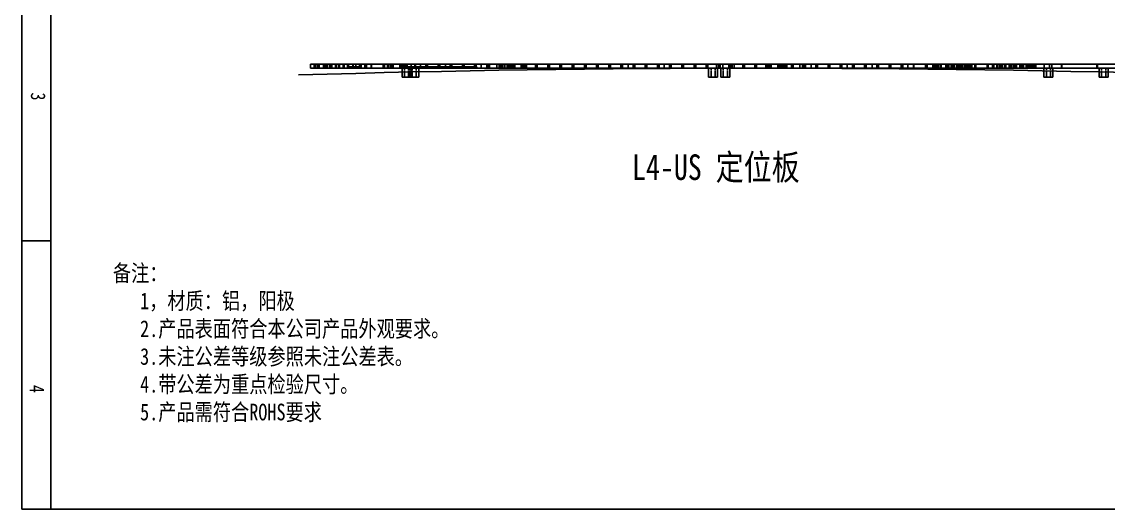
# Model space of a CAD drawing. Header units: inches. Extents: x -69 to 1384, y 245 to 682.
# Drawn here: x -69.1 to 354.4, y 244.8 to 434.9 of the extents above; entities that cross this region are included whole.
import ezdxf

# ---------------------------------------------------------------- set-up
doc = ezdxf.new("R2010")
doc.units = ezdxf.units.IN
doc.header["$LTSCALE"] = 1.21
doc.header["$MEASUREMENT"] = 0
doc.linetypes.add('HIDDEN', pattern=[0.2, 0.1, -0.1])
doc.layers.get('0').update_dxf_attribs({"linetype": 'CONTINUOUS'})
doc.layers.add('DEFAULT_2', color=8, linetype='HIDDEN')
doc.styles.get("Standard").update_dxf_attribs({"font": 'txt', "width": 0.8})

msp = doc.modelspace()

# ---------------------------------------------------------------- linework, layer by layer
at = {"color": 7, "linetype": 'Continuous'}
for p, q in [((-69.1, 244.798), (-69.1, 681.087)), ((-57.75, 244.798), (-57.75, 669.737)), ((43.437, 418.266), (43.437, 416.766)), ((43.437, 418.266), (390.828, 418.266)), ((43.437, 416.766), (390.828, 416.766)), ((45.437, 416.766), (45.437, 418.266)), ((58.137, 416.766), (58.137, 417.266)), ((58.137, 417.266), (63.137, 417.266)), ((58.937, 416.766), (58.937, 417.266)), ((61.137, 418.266), (61.137, 417.266)), ((63.137, 418.266), (63.137, 416.766)), ((79.133, 416.766), (79.133, 413.266)), ((80.737, 416.766), (80.737, 418.266)), ((80.737, 417.266), (108.337, 417.266)), ((82.633, 416.766), (82.633, 413.266)), ((82.737, 417.266), (82.737, 418.266)), ((85.633, 416.766), (85.633, 413.266)), ((107.537, 416.766), (107.537, 417.266)), ((108.337, 416.766), (108.337, 417.266)), ((116.13, 418.266), (116.13, 416.766)), ((117.13, 418.266), (117.13, 416.766)), ((118.466, 416.766), (118.466, 418.266)), ((120.794, 416.766), (120.794, 418.266)), ((122.13, 416.766), (122.13, 418.266)), ((123.13, 416.766), (123.13, 418.266)), ((198.633, 416.766), (198.633, 413.266)), ((201.63, 418.266), (201.63, 416.766)), ((202.133, 416.766), (202.133, 413.266)), ((202.63, 418.266), (202.63, 416.766)), ((203.38, 416.766), (203.38, 413.266)), ((204.146, 416.766), (204.146, 418.266)), ((206.474, 416.766), (206.474, 418.266)), ((206.88, 416.766), (206.88, 413.266)), ((207.61, 416.766), (207.61, 418.266)), ((208.61, 416.766), (208.61, 418.266)), ((329.31, 416.766), (329.31, 413.266)), ((332.81, 416.766), (332.81, 413.266)), ((350.84, 416.766), (350.84, 413.266)), ((354.34, 416.766), (354.34, 413.266)), ((79.133, 413.266), (85.633, 413.266)), ((198.633, 413.266), (202.133, 413.266)), ((203.38, 413.266), (206.88, 413.266)), ((329.31, 413.266), (332.81, 413.266)), ((350.84, 413.266), (354.34, 413.266)), ((-57.75, 349.444), (-69.1, 349.444)), ((593.733, 244.798), (-69.1, 244.798))]:
    msp.add_line(p, q, dxfattribs=at)
at = {"color": 2}
msp.add_arc((217.132, -5587.055), 6003.821, 88.2977507, 91.7022493, dxfattribs=at)
at = {"layer": 'DEFAULT_2', "color": 8, "linetype": 'HIDDEN'}
for p, q in [((44.839, 416.766), (44.839, 418.266)), ((46.13, 416.766), (46.13, 418.266)), ((46.33, 416.766), (46.33, 418.266)), ((46.839, 418.266), (46.839, 416.766)), ((48.54, 418.266), (48.54, 416.766)), ((48.858, 416.766), (48.858, 418.266)), ((49.058, 416.766), (49.058, 418.266)), ((49.483, 416.766), (49.483, 418.266)), ((49.683, 416.766), (49.683, 418.266)), ((49.883, 416.766), (49.883, 418.266)), ((50.875, 416.766), (50.875, 418.266)), ((51.075, 416.766), (51.075, 418.266)), ((51.308, 418.266), (51.308, 416.766)), ((51.508, 416.766), (51.508, 418.266)), ((51.708, 416.766), (51.708, 418.266)), ((53.258, 416.766), (53.258, 418.266)), ((53.458, 416.766), (53.458, 418.266)), ((54.308, 418.266), (54.308, 416.766)), ((54.508, 416.766), (54.508, 418.266)), ((54.708, 416.766), (54.708, 418.266)), ((56.133, 416.766), (56.133, 418.266)), ((56.333, 416.766), (56.333, 418.266)), ((56.533, 416.766), (56.533, 418.266)), ((57.808, 416.766), (57.808, 418.266)), ((58.008, 416.766), (58.008, 418.266)), ((58.208, 416.766), (58.208, 418.266)), ((59.93, 416.766), (59.93, 418.266)), ((60.13, 416.766), (60.13, 418.266)), ((62.54, 418.266), (62.54, 416.766)), ((64.675, 416.766), (64.675, 418.266)), ((64.875, 416.766), (64.875, 418.266)), ((65.131, 416.766), (65.131, 418.266)), ((65.331, 416.766), (65.331, 418.266)), ((67.058, 416.766), (67.058, 418.266)), ((67.258, 416.766), (67.258, 418.266)), ((71.808, 416.766), (71.808, 418.266)), ((72.008, 416.766), (72.008, 418.266)), ((72.208, 416.766), (72.208, 418.266)), ((72.28, 418.266), (72.28, 416.766)), ((73.483, 416.766), (73.483, 418.266)), ((73.683, 416.766), (73.683, 418.266)), ((73.883, 416.766), (73.883, 418.266)), ((74.634, 416.766), (74.634, 418.266)), ((74.834, 416.766), (74.834, 418.266)), ((75.308, 418.266), (75.308, 416.766)), ((75.508, 416.766), (75.508, 418.266)), ((75.708, 416.766), (75.708, 418.266)), ((78.308, 418.266), (78.308, 416.766)), ((78.508, 416.766), (78.508, 418.266)), ((78.708, 416.766), (78.708, 418.266)), ((78.931, 416.766), (78.931, 418.266)), ((79.131, 416.766), (79.131, 418.266)), ((79.384, 416.766), (79.384, 418.266)), ((79.584, 416.766), (79.584, 418.266)), ((80.083, 416.766), (80.083, 413.266)), ((80.134, 416.766), (80.134, 418.266)), ((80.334, 416.766), (80.334, 418.266)), ((80.534, 416.766), (80.534, 418.266)), ((80.958, 416.766), (80.958, 418.266)), ((81.158, 416.766), (81.158, 418.266)), ((81.683, 416.766), (81.683, 413.266)), ((82.133, 416.766), (82.133, 413.266)), ((83.083, 416.766), (83.083, 413.266)), ((84.13, 418.266), (84.13, 416.766)), ((84.331, 416.766), (84.331, 418.266)), ((84.683, 416.766), (84.683, 413.266)), ((86.28, 418.266), (86.28, 416.766)), ((88.434, 416.766), (88.434, 418.266)), ((88.634, 416.766), (88.634, 418.266)), ((88.883, 416.766), (88.883, 418.266)), ((89.083, 416.766), (89.083, 418.266)), ((93.184, 416.766), (93.184, 418.266)), ((93.384, 416.766), (93.384, 418.266)), ((93.634, 416.766), (93.634, 418.266)), ((93.834, 416.766), (93.834, 418.266)), ((96.02, 418.266), (96.02, 416.766)), ((97.931, 416.766), (97.931, 418.266)), ((98.13, 418.266), (98.13, 416.766)), ((98.384, 416.766), (98.384, 418.266)), ((98.584, 416.766), (98.584, 418.266)), ((102.683, 416.766), (102.683, 418.266)), ((102.883, 416.766), (102.883, 418.266)), ((103.13, 418.266), (103.13, 416.766)), ((103.331, 416.766), (103.331, 418.266)), ((107.434, 416.766), (107.434, 418.266)), ((107.634, 416.766), (107.634, 418.266)), ((107.883, 416.766), (107.883, 418.266)), ((108.083, 416.766), (108.083, 418.266)), ((110.02, 418.266), (110.02, 416.766)), ((112.154, 416.766), (112.154, 418.266)), ((112.184, 416.766), (112.184, 418.266)), ((112.384, 416.766), (112.384, 418.266)), ((112.634, 416.766), (112.634, 418.266)), ((112.834, 416.766), (112.834, 418.266)), ((113.154, 416.766), (113.154, 418.266)), ((116.931, 416.766), (116.931, 418.266)), ((117.384, 416.766), (117.384, 418.266)), ((117.584, 416.766), (117.584, 418.266)), ((118.154, 418.266), (118.154, 416.766)), ((119.154, 418.266), (119.154, 416.766)), ((120.155, 416.766), (120.155, 418.266)), ((120.355, 416.766), (120.355, 418.266)), ((120.78, 416.766), (120.78, 418.266)), ((120.98, 416.766), (120.98, 418.266)), ((121.18, 416.766), (121.18, 418.266)), ((121.683, 416.766), (121.683, 418.266)), ((121.883, 416.766), (121.883, 418.266)), ((122.331, 416.766), (122.331, 418.266)), ((122.605, 416.766), (122.605, 418.266)), ((122.805, 416.766), (122.805, 418.266)), ((123.005, 418.266), (123.005, 416.766)), ((125.605, 416.766), (125.605, 418.266)), ((125.805, 416.766), (125.805, 418.266)), ((126.005, 418.266), (126.005, 416.766)), ((126.434, 416.766), (126.434, 418.266)), ((126.634, 416.766), (126.634, 418.266)), ((126.883, 416.766), (126.883, 418.266)), ((127.083, 416.766), (127.083, 418.266)), ((127.43, 416.766), (127.43, 418.266)), ((127.63, 416.766), (127.63, 418.266)), ((131.184, 416.766), (131.184, 418.266)), ((131.384, 416.766), (131.384, 418.266)), ((131.634, 416.766), (131.634, 418.266)), ((131.834, 416.766), (131.834, 418.266)), ((135.931, 416.766), (135.931, 418.266)), ((136.13, 418.266), (136.13, 416.766)), ((136.384, 416.766), (136.384, 418.266)), ((136.584, 416.766), (136.584, 418.266)), ((140.683, 416.766), (140.683, 418.266)), ((140.883, 416.766), (140.883, 418.266)), ((141.13, 418.266), (141.13, 416.766)), ((141.331, 416.766), (141.331, 418.266)), ((145.434, 416.766), (145.434, 418.266)), ((145.634, 416.766), (145.634, 418.266)), ((145.883, 416.766), (145.883, 418.266)), ((146.083, 416.766), (146.083, 418.266)), ((150.184, 416.766), (150.184, 418.266)), ((150.384, 416.766), (150.384, 418.266)), ((150.634, 416.766), (150.634, 418.266)), ((150.834, 416.766), (150.834, 418.266)), ((154.931, 416.766), (154.931, 418.266)), ((155.13, 418.266), (155.13, 416.766)), ((155.384, 416.766), (155.384, 418.266)), ((155.584, 416.766), (155.584, 418.266)), ((159.683, 416.766), (159.683, 418.266)), ((159.883, 416.766), (159.883, 418.266)), ((160.131, 416.766), (160.131, 418.266)), ((160.331, 416.766), (160.331, 418.266)), ((164.434, 416.766), (164.434, 418.266)), ((164.634, 416.766), (164.634, 418.266)), ((164.883, 416.766), (164.883, 418.266)), ((165.083, 416.766), (165.083, 418.266)), ((167.3, 416.766), (167.3, 418.266)), ((169.184, 416.766), (169.184, 418.266)), ((169.384, 416.766), (169.384, 418.266)), ((169.63, 418.266), (169.63, 416.766)), ((169.834, 416.766), (169.834, 418.266)), ((173.931, 416.766), (173.931, 418.266)), ((174.131, 416.766), (174.131, 418.266)), ((174.384, 416.766), (174.384, 418.266)), ((174.584, 416.766), (174.584, 418.266)), ((178.683, 416.766), (178.683, 418.266)), ((178.883, 416.766), (178.883, 418.266)), ((179.131, 416.766), (179.131, 418.266)), ((179.331, 416.766), (179.331, 418.266)), ((181.3, 416.766), (181.3, 418.266)), ((183.434, 416.766), (183.434, 418.266)), ((183.63, 418.266), (183.63, 416.766)), ((183.883, 416.766), (183.883, 418.266)), ((184.083, 416.766), (184.083, 418.266)), ((188.184, 416.766), (188.184, 418.266)), ((188.384, 416.766), (188.384, 418.266)), ((188.63, 418.266), (188.63, 416.766)), ((188.834, 416.766), (188.834, 418.266)), ((192.931, 416.766), (192.931, 418.266)), ((193.131, 416.766), (193.131, 418.266)), ((193.384, 416.766), (193.384, 418.266)), ((193.584, 416.766), (193.584, 418.266)), ((197.683, 416.766), (197.683, 418.266)), ((197.883, 416.766), (197.883, 418.266)), ((198.131, 416.766), (198.131, 418.266)), ((198.331, 416.766), (198.331, 418.266)), ((199.583, 416.766), (199.583, 413.266)), ((201.183, 416.766), (201.183, 413.266)), ((202.434, 416.766), (202.434, 418.266)), ((202.883, 416.766), (202.883, 418.266)), ((203.083, 416.766), (203.083, 418.266)), ((204.33, 416.766), (204.33, 413.266)), ((205.93, 416.766), (205.93, 413.266)), ((207.184, 416.766), (207.184, 418.266)), ((207.384, 416.766), (207.384, 418.266)), ((207.63, 416.766), (207.63, 418.266)), ((207.834, 416.766), (207.834, 418.266)), ((211.931, 416.766), (211.931, 418.266)), ((212.131, 416.766), (212.131, 418.266)), ((212.384, 416.766), (212.384, 418.266)), ((212.584, 416.766), (212.584, 418.266)), ((216.683, 416.766), (216.683, 418.266)), ((216.883, 416.766), (216.883, 418.266)), ((217.131, 416.766), (217.131, 418.266)), ((217.331, 416.766), (217.331, 418.266)), ((220.97, 416.766), (220.97, 418.266)), ((221.17, 416.766), (221.17, 418.266)), ((221.434, 416.766), (221.434, 418.266)), ((221.63, 418.266), (221.63, 416.766)), ((221.883, 416.766), (221.883, 418.266)), ((222.083, 416.766), (222.083, 418.266)), ((222.596, 418.266), (222.596, 416.766)), ((222.796, 416.766), (222.796, 418.266)), ((222.996, 416.766), (222.996, 418.266)), ((225.596, 418.266), (225.596, 416.766)), ((225.796, 416.766), (225.796, 418.266)), ((225.996, 416.766), (225.996, 418.266)), ((226.184, 416.766), (226.184, 418.266)), ((226.384, 416.766), (226.384, 418.266)), ((226.63, 418.266), (226.63, 416.766)), ((226.834, 416.766), (226.834, 418.266)), ((227.421, 416.766), (227.421, 418.266)), ((227.621, 416.766), (227.621, 418.266)), ((227.821, 416.766), (227.821, 418.266)), ((228.154, 416.766), (228.154, 418.266)), ((228.246, 416.766), (228.246, 418.266)), ((228.446, 416.766), (228.446, 418.266)), ((229.154, 416.766), (229.154, 418.266)), ((230.931, 416.766), (230.931, 418.266)), ((231.131, 416.766), (231.131, 418.266)), ((231.384, 416.766), (231.384, 418.266)), ((231.584, 416.766), (231.584, 418.266)), ((234.154, 416.766), (234.154, 418.266)), ((235.154, 418.266), (235.154, 416.766)), ((235.683, 416.766), (235.683, 418.266)), ((235.883, 416.766), (235.883, 418.266)), ((236.131, 416.766), (236.131, 418.266)), ((236.331, 416.766), (236.331, 418.266)), ((238.58, 418.266), (238.58, 416.766)), ((240.434, 416.766), (240.434, 418.266)), ((240.63, 418.266), (240.63, 416.766)), ((240.883, 416.766), (240.883, 418.266)), ((241.083, 416.766), (241.083, 418.266)), ((245.184, 416.766), (245.184, 418.266)), ((245.384, 416.766), (245.384, 418.266)), ((245.634, 416.766), (245.634, 418.266)), ((245.834, 416.766), (245.834, 418.266)), ((249.931, 416.766), (249.931, 418.266)), ((250.131, 416.766), (250.131, 418.266)), ((250.384, 416.766), (250.384, 418.266)), ((250.584, 416.766), (250.584, 418.266)), ((252.58, 418.266), (252.58, 416.766)), ((254.683, 416.766), (254.683, 418.266)), ((254.883, 416.766), (254.883, 418.266)), ((255.13, 418.266), (255.13, 416.766)), ((255.331, 416.766), (255.331, 418.266)), ((259.434, 416.766), (259.434, 418.266)), ((259.634, 416.766), (259.634, 418.266)), ((259.883, 416.766), (259.883, 418.266)), ((260.083, 416.766), (260.083, 418.266)), ((262.32, 418.266), (262.32, 416.766)), ((264.184, 416.766), (264.184, 418.266)), ((264.384, 416.766), (264.384, 418.266)), ((264.634, 416.766), (264.634, 418.266)), ((264.834, 416.766), (264.834, 418.266)), ((268.931, 416.766), (268.931, 418.266)), ((269.13, 418.266), (269.13, 416.766)), ((269.384, 416.766), (269.384, 418.266)), ((269.584, 416.766), (269.584, 418.266)), ((273.683, 416.766), (273.683, 418.266)), ((273.883, 416.766), (273.883, 418.266)), ((274.13, 418.266), (274.13, 416.766)), ((274.331, 416.766), (274.331, 418.266)), ((276.32, 418.266), (276.32, 416.766)), ((278.434, 416.766), (278.434, 418.266)), ((278.634, 416.766), (278.634, 418.266)), ((283.184, 416.766), (283.184, 418.266)), ((283.384, 416.766), (283.384, 418.266)), ((283.634, 416.766), (283.634, 418.266)), ((283.834, 416.766), (283.834, 418.266)), ((286.06, 418.266), (286.06, 416.766)), ((286.358, 416.766), (286.358, 418.266)), ((286.558, 416.766), (286.558, 418.266)), ((286.983, 416.766), (286.983, 418.266)), ((287.183, 416.766), (287.183, 418.266)), ((287.383, 416.766), (287.383, 418.266)), ((287.931, 416.766), (287.931, 418.266)), ((288.13, 418.266), (288.13, 416.766)), ((288.808, 418.266), (288.808, 416.766)), ((289.008, 416.766), (289.008, 418.266)), ((289.208, 416.766), (289.208, 418.266)), ((291.108, 416.766), (291.108, 418.266)), ((291.308, 416.766), (291.308, 418.266)), ((291.733, 416.766), (291.733, 418.266)), ((291.808, 418.266), (291.808, 416.766)), ((291.933, 416.766), (291.933, 418.266)), ((292.008, 416.766), (292.008, 418.266)), ((292.133, 416.766), (292.133, 418.266)), ((292.208, 416.766), (292.208, 418.266)), ((293.13, 418.266), (293.13, 416.766)), ((293.483, 416.766), (293.483, 418.266)), ((293.558, 416.766), (293.558, 418.266)), ((293.633, 416.766), (293.633, 418.266)), ((293.683, 416.766), (293.683, 418.266)), ((293.758, 416.766), (293.758, 418.266)), ((293.833, 416.766), (293.833, 418.266)), ((293.958, 418.266), (293.958, 416.766)), ((294.033, 416.766), (294.033, 418.266)), ((294.108, 416.766), (294.108, 418.266)), ((294.308, 416.766), (294.308, 418.266)), ((294.508, 416.766), (294.508, 418.266)), ((295.308, 416.766), (295.308, 418.266)), ((295.508, 416.766), (295.508, 418.266)), ((295.708, 416.766), (295.708, 418.266)), ((295.933, 418.266), (295.933, 416.766)), ((296.133, 416.766), (296.133, 418.266)), ((296.333, 416.766), (296.333, 418.266)), ((296.558, 416.766), (296.558, 418.266)), ((296.758, 416.766), (296.758, 418.266)), ((296.958, 418.266), (296.958, 416.766)), ((297.434, 416.766), (297.434, 418.266)), ((297.634, 416.766), (297.634, 418.266)), ((298.383, 416.766), (298.383, 418.266)), ((298.583, 416.766), (298.583, 418.266)), ((298.783, 416.766), (298.783, 418.266)), ((298.933, 418.266), (298.933, 416.766)), ((299.133, 416.766), (299.133, 418.266)), ((299.333, 416.766), (299.333, 418.266)), ((300.058, 416.766), (300.058, 418.266)), ((300.258, 416.766), (300.258, 418.266)), ((300.458, 416.766), (300.458, 418.266)), ((300.758, 416.766), (300.758, 418.266)), ((300.958, 416.766), (300.958, 418.266)), ((301.158, 416.766), (301.158, 418.266)), ((302.433, 416.766), (302.433, 418.266)), ((302.633, 416.766), (302.633, 418.266)), ((302.833, 416.766), (302.833, 418.266)), ((307.13, 418.266), (307.13, 416.766)), ((307.375, 416.766), (307.375, 418.266)), ((307.575, 416.766), (307.575, 418.266)), ((309.308, 416.766), (309.308, 418.266)), ((309.508, 416.766), (309.508, 418.266)), ((309.708, 416.766), (309.708, 418.266)), ((309.8, 418.266), (309.8, 416.766)), ((310.983, 416.766), (310.983, 418.266)), ((311.183, 416.766), (311.183, 418.266)), ((311.383, 416.766), (311.383, 418.266)), ((312.13, 418.266), (312.13, 416.766)), ((312.808, 418.266), (312.808, 416.766)), ((313.008, 416.766), (313.008, 418.266)), ((313.208, 416.766), (313.208, 418.266)), ((314.058, 416.766), (314.058, 418.266)), ((314.258, 416.766), (314.258, 418.266)), ((314.458, 416.766), (314.458, 418.266)), ((315.733, 416.766), (315.733, 418.266)), ((315.808, 418.266), (315.808, 416.766)), ((315.933, 416.766), (315.933, 418.266)), ((316.008, 416.766), (316.008, 418.266)), ((316.133, 416.766), (316.133, 418.266)), ((316.208, 416.766), (316.208, 418.266)), ((316.433, 416.766), (316.433, 418.266)), ((316.633, 416.766), (316.633, 418.266)), ((316.833, 416.766), (316.833, 418.266)), ((317.558, 416.766), (317.558, 418.266)), ((317.634, 416.766), (317.634, 418.266)), ((317.758, 416.766), (317.758, 418.266)), ((317.834, 416.766), (317.834, 418.266)), ((317.958, 418.266), (317.958, 416.766)), ((318.034, 416.766), (318.034, 418.266)), ((318.108, 416.766), (318.108, 418.266)), ((318.308, 416.766), (318.308, 418.266)), ((318.458, 416.766), (318.458, 418.266)), ((318.508, 416.766), (318.508, 418.266)), ((318.658, 416.766), (318.658, 418.266)), ((319.933, 418.266), (319.933, 416.766)), ((320.133, 416.766), (320.133, 418.266)), ((320.333, 416.766), (320.333, 418.266)), ((320.558, 416.766), (320.558, 418.266)), ((320.758, 416.766), (320.758, 418.266)), ((320.958, 418.266), (320.958, 416.766)), ((321.175, 416.766), (321.175, 418.266)), ((321.375, 416.766), (321.375, 418.266)), ((322.383, 416.766), (322.383, 418.266)), ((322.583, 416.766), (322.583, 418.266)), ((322.783, 416.766), (322.783, 418.266)), ((322.933, 418.266), (322.933, 416.766)), ((323.032, 416.766), (323.032, 418.266)), ((323.133, 416.766), (323.133, 418.266)), ((323.208, 416.766), (323.208, 418.266)), ((323.333, 416.766), (323.333, 418.266)), ((323.408, 416.766), (323.408, 418.266)), ((323.8, 418.266), (323.8, 416.766)), ((324.032, 416.766), (324.032, 418.266)), ((324.759, 416.766), (324.759, 418.266)), ((324.959, 416.766), (324.959, 418.266)), ((325.159, 416.766), (325.159, 418.266)), ((325.583, 416.766), (325.583, 418.266)), ((325.783, 416.766), (325.783, 418.266)), ((326.13, 418.266), (326.13, 416.766)), ((329.432, 416.766), (329.432, 418.266)), ((330.26, 416.766), (330.26, 413.266)), ((331.432, 416.766), (331.432, 418.266)), ((331.86, 416.766), (331.86, 413.266)), ((332.432, 418.266), (332.432, 416.766)), ((336.13, 416.766), (336.13, 418.266)), ((336.33, 416.766), (336.33, 418.266)), ((349.93, 416.766), (349.93, 418.266)), ((350.13, 416.766), (350.13, 418.266)), ((351.79, 416.766), (351.79, 413.266)), ((353.39, 416.766), (353.39, 413.266))]:
    msp.add_line(p, q, dxfattribs=at)

# ---------------------------------------------------------------- texts
at = {"color": 7, "linetype": 'Continuous', "char_height": 5.675, "width": 5.67494, "attachment_point": 1, "rotation": 270, "line_spacing_factor": 0.9}
for s, insert in [('3', (-59.831, 407.285)), ('4', (-60.277, 293.261))]:
    msp.add_mtext(s, dxfattribs=dict(at, insert=insert))
at = {"insert": (168.741, 383.16), "char_height": 10, "attachment_point": 1}
msp.add_mtext_dynamic_manual_height_columns('{\\fSimSun|b0|i0|c134|p2;\\C1;L4-US 定位板}', width=11.94004, gutter_width=1, heights=[0], dxfattribs=at).dxf.set("width", 210.26481)
at = {"insert": (-33.578, 340.139), "char_height": 6.5, "width": 215.5784, "attachment_point": 1}
msp.add_mtext('{\\fSimSun|b0|i0|c134|p54;备注：\\P   \\fSimSun|b0|i0|c134|p2;1，材质：铝，阳极\\P\\fSimSun|b0|i0|c134|p54;   2.产品表面符合本公司产品外观要求。\\P   3.未注公差等级参照未注公差表\\fSimSun|b0|i0|c134|p34;。\\P\\pt454.7;   4.带公差为重点检验尺寸。\\P   5.产品需符合ROHS要求}', dxfattribs=at)

doc.saveas('drawing.dxf')
